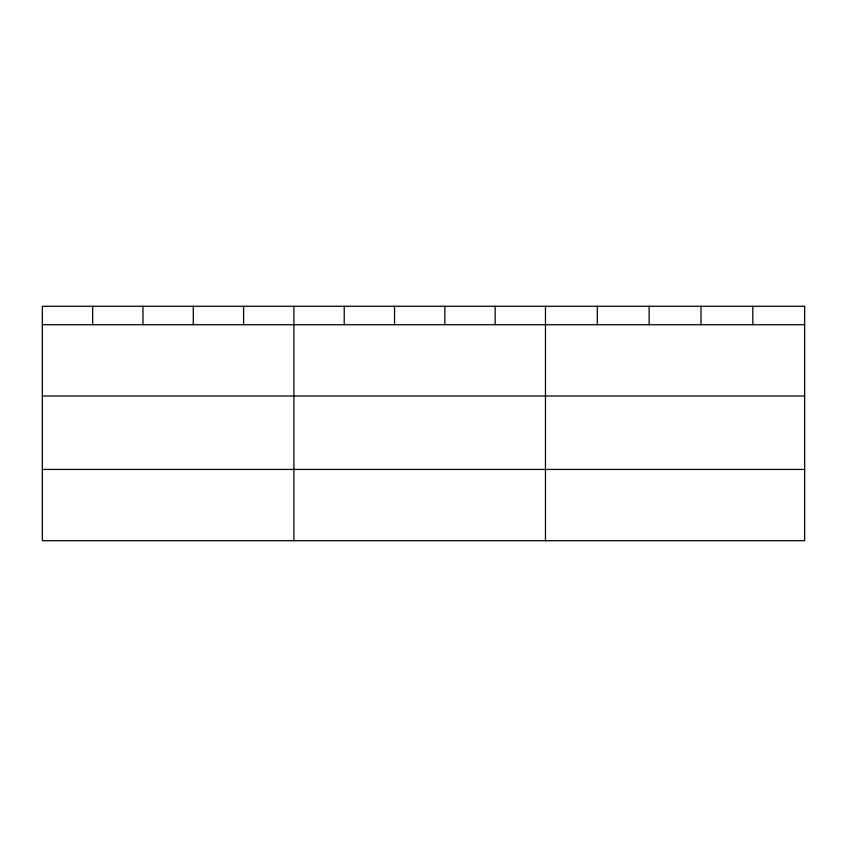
<?xml version="1.0" encoding="UTF-8"?>
<svg xmlns="http://www.w3.org/2000/svg" width="847" height="847" viewBox="0 0 847 847"><rect width="100%" height="100%" fill="white"/><g stroke="black" fill="none" stroke-linecap="round" stroke-linejoin="round"><path stroke-width="1.27" d="M42.35 324.719L804.65 324.719M42.35 395.994L804.65 395.994M42.35 469.429L804.65 469.429M752.814 306.286L752.814 324.719M700.977 306.286L700.977 324.719M649.141 306.286L649.141 324.719M597.304 306.286L597.304 324.719M545.468 306.286L545.468 540.714M495.156 306.286L495.156 324.719M444.844 306.286L444.844 324.719M394.533 306.286L394.533 324.719M344.221 306.286L344.221 324.719M293.909 306.286L293.909 540.714M243.597 306.286L243.597 324.719M193.285 306.286L193.285 324.719M142.974 306.286L142.974 324.719M92.662 306.286L92.662 324.719M804.65 306.286L42.35 306.286L42.35 540.714L804.65 540.714L804.65 306.286"/></g></svg>
